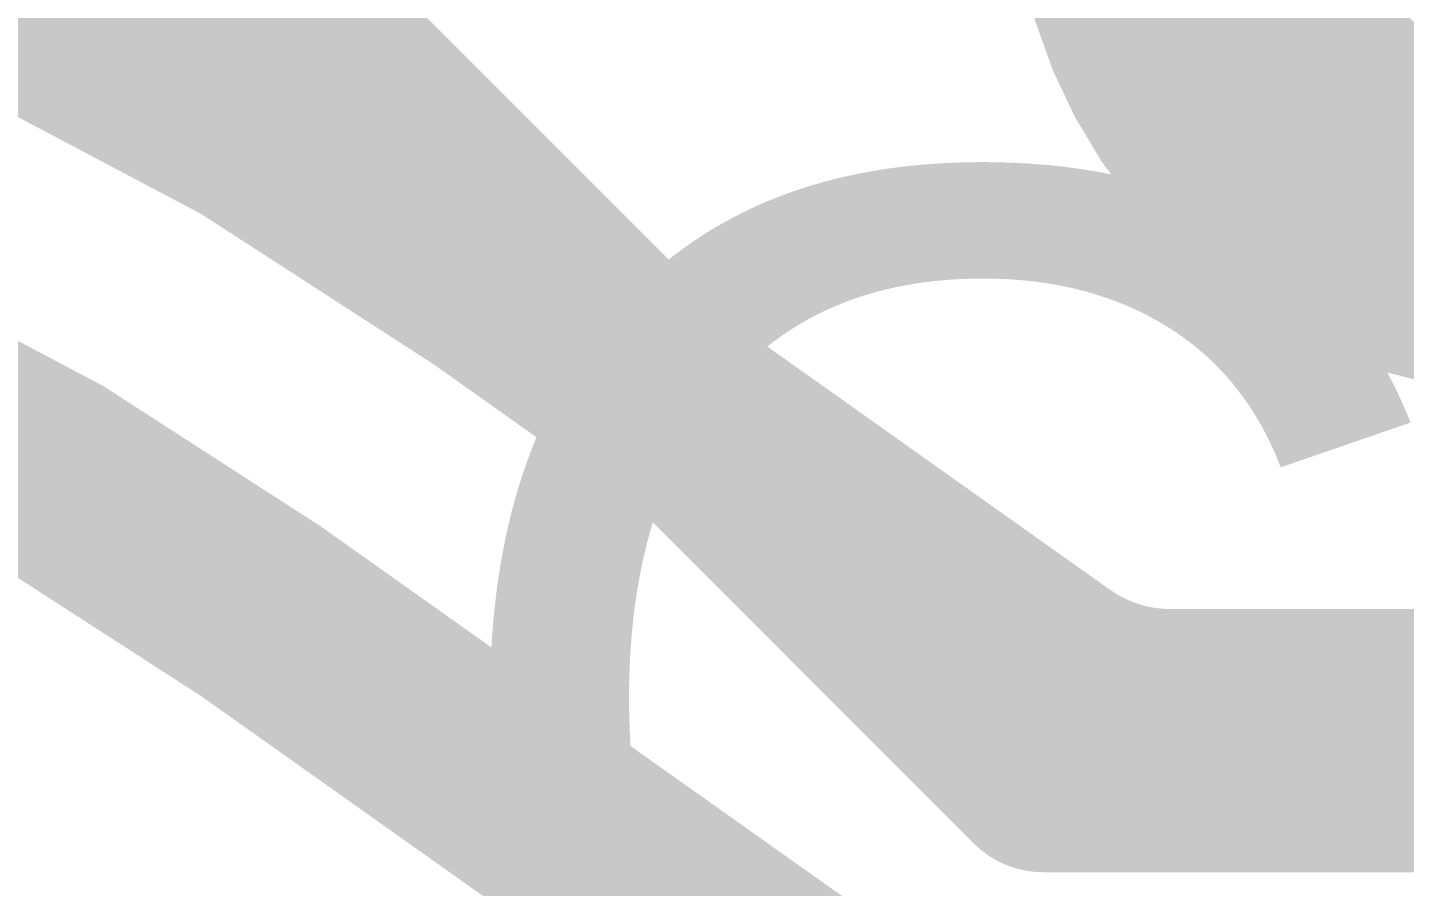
# Model space of a CAD drawing. Header units: inches. Extents: x -0.1 to 94.8, y -0.8 to 67.1.
# Drawn here: x 44.73 to 45.778, y 44.311 to 44.964 of the extents above; entities that cross this region are included whole.
import ezdxf

# ---------------------------------------------------------------- set-up
doc = ezdxf.new("R2010")
doc.units = ezdxf.units.IN
for name, color, linetype in [('Bottom Layer', 5, 'Continuous'), ('Layer 2', 16, 'Continuous'), ('Top Overlay', 2, 'Continuous')]:
    doc.layers.add(name, color=color, linetype=linetype)
doc.styles.add('Arial', font='', dxfattribs={"height": 0.2})
doc.styles.get('Arial').set_extended_font_data('Arial')

msp = doc.modelspace()

# ---------------------------------------------------------------- linework, layer by layer
at = {"layer": 'Bottom Layer'}
for points in [[(43.65240697999999, 45.23299818, 0.1580007, 0.1580007, -0.1545687321794918), (45.08560198, 44.77218884, 0.1580007, 0.1580007, 0)], [(45.54178597999999, 45.15821042, 0.2499995, 0.2499995, -0.1474187818605486), (45.61030502, 45.03123328, 0.2499995, 0.2499995, 0)], [(45.87999968, 44.80999674, 0.2499995, 0.2499995, -0.3576864652022018), (45.61030502, 45.03123328, 0.2499995, 0.2499995, 0)], [(43.65721012, 44.92499524, 0.1580007, 0.1580007, -0.1528649456095355), (44.90791374, 44.52024624, 0.1580007, 0.1580007, 0)], [(45.87999968, 44.80999674, 0.2499995, 0.2499995, 0), (46.00499816, 44.80999674, 0.2499995, 0.2499995, 0)], [(45.08560198, 44.77218884, 0.1580007, 0.1580007, 0), (45.08829946, 44.77027368, 0.1580007, 0.1580007, 0)], [(45.08829946, 44.77027368, 0.1580007, 0.1580007, 0), (45.50858818, 44.47204212, 0.1580007, 0.1580007, 0)], [(44.90791374, 44.52024369999999, 0.1580007, 0.1580007, 0), (44.90976032, 44.51893814, 0.1580007, 0.1580007, 0)], [(44.90976032, 44.51893814, 0.1580007, 0.1580007, 0), (45.32990426, 44.2211714, 0.1580007, 0.1580007, 0)], [(45.5998707, 44.4430023, 0.1580007, 0.1580007, -0.1552195680439001), (45.50859072, 44.47204466, 0.1580007, 0.1580007, 0)], [(45.5998707, 44.4430023, 0.1580007, 0.1580007, 0), (45.69873766, 44.44299976, 0.1580007, 0.1580007, 0)], [(45.69873766, 44.44299976, 0.1580007, 0.1580007, 0), (67.8800649, 44.44299976, 0.1580007, 0.1580007, 0)]]:
    msp.add_lwpolyline(points, format="xyseb", dxfattribs=at)
for points in [[(45.54780578, 45.03123328, 0.12499848, 0.12499848, 1), (45.67280426, 45.03123328, 0.12499848, 0.12499848, 1)], [(45.54780578, 45.03123328, 0.12499848, 0.12499848, 1), (45.67280426, 45.03123328, 0.12499848, 0.12499848, 1)], [(45.81750044, 44.80999674, 0.12499848, 0.12499848, 1), (45.94249892, 44.80999674, 0.12499848, 0.12499848, 1)], [(45.81750044, 44.80999674, 0.12499848, 0.12499848, 1), (45.94249892, 44.80999674, 0.12499848, 0.12499848, 1)], [(45.04610244, 44.77218884, 0.07899908, 0.07899908, 1), (45.12510152, 44.77218884, 0.07899908, 0.07899908, 1)], [(45.04610244, 44.77218884, 0.07899908, 0.07899908, 1), (45.12510152, 44.77218884, 0.07899908, 0.07899908, 1)], [(45.04879992, 44.77027368, 0.07899908, 0.07899908, 1), (45.127799, 44.77027368, 0.07899908, 0.07899908, 1)], [(45.04879992, 44.77027368, 0.07899908, 0.07899908, 1), (45.127799, 44.77027368, 0.07899908, 0.07899908, 1)], [(44.8684142, 44.52024624, 0.07899908, 0.07899908, 1), (44.94741328, 44.52024624, 0.07899908, 0.07899908, 1)], [(44.8684142, 44.52024369999999, 0.07899908, 0.07899908, 1), (44.94741328, 44.52024369999999, 0.07899908, 0.07899908, 1)], [(44.87026078, 44.51893814, 0.07899908, 0.07899908, 1), (44.94925986, 44.51893814, 0.07899908, 0.07899908, 1)], [(44.87026078, 44.51893814, 0.07899908, 0.07899908, 1), (44.94925986, 44.51893814, 0.07899908, 0.07899908, 1)], [(45.46908864, 44.47204212, 0.07899908, 0.07899908, 1), (45.54808772, 44.47204212, 0.07899908, 0.07899908, 1)], [(45.46909118, 44.47204466, 0.07899908, 0.07899908, 1), (45.54809026, 44.47204466, 0.07899908, 0.07899908, 1)], [(45.56037116, 44.4430023, 0.07899908, 0.07899908, 1), (45.63937024, 44.4430023, 0.07899908, 0.07899908, 1)], [(45.56037116, 44.4430023, 0.07899908, 0.07899908, 1), (45.63937024, 44.4430023, 0.07899908, 0.07899908, 1)], [(45.65923812, 44.44299976, 0.07899908, 0.07899908, 1), (45.7382372, 44.44299976, 0.07899908, 0.07899908, 1)], [(45.65923812, 44.44299976, 0.07899908, 0.07899908, 1), (45.7382372, 44.44299976, 0.07899908, 0.07899908, 1)]]:
    msp.add_lwpolyline(points, format="xyseb", close=True, dxfattribs=at)
at = {"layer": 'Layer 2'}
for points in [[(44.82500052, 45.07499748, 0.1499997, 0.1499997, 0), (45.50322624, 44.39677175999999, 0.1499997, 0.1499997, 0)], [(45.50322624, 44.39677175999999, 0.1499997, 0.1499997, 0), (66.44677338, 44.39677175999999, 0.1499997, 0.1499997, 0)]]:
    msp.add_lwpolyline(points, format="xyseb", dxfattribs=at)
msp.add_lwpolyline([(45.46572568, 44.39677175999999, 0.07499858, 0.07499858, 1), (45.5407268, 44.39677175999999, 0.07499858, 0.07499858, 1)], format="xyseb", close=True, dxfattribs=at)
msp.add_lwpolyline([(45.46572568, 44.39677175999999, 0.07499858, 0.07499858, 1), (45.5407268, 44.39677175999999, 0.07499858, 0.07499858, 1)], format="xyseb", close=True, dxfattribs=at)

# ---------------------------------------------------------------- texts
at = {"layer": 'Top Overlay', "style": 'Arial'}
msp.add_text('C19', height=0.8000009399999999, dxfattribs=at).set_placement((45.0253227, 44.05013034))

doc.saveas('drawing.dxf')
